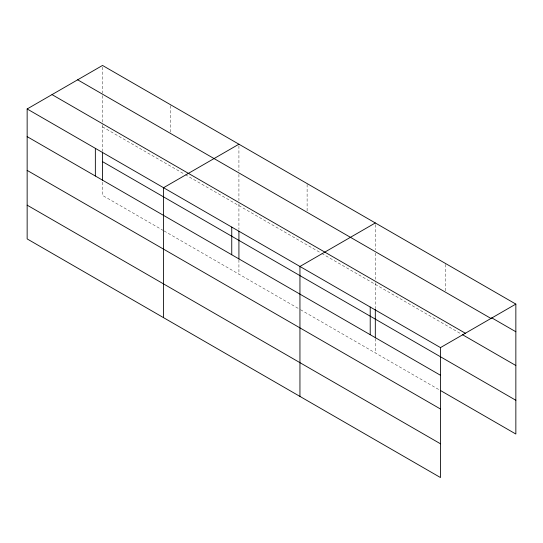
<?xml version="1.0" encoding="UTF-8"?>
<svg xmlns="http://www.w3.org/2000/svg" width="543" height="543" viewBox="0 0 543 543"><rect width="100%" height="100%" fill="white"/><g stroke="black" fill="none" stroke-linecap="round" stroke-linejoin="round"><path stroke-width="0.41" stroke-dasharray="2.71 2.04" d="M102.518 126.872L184.654 174.296M185.387 174.717L321.049 253.045M321.782 253.466L460.953 333.816M163.382 230.537L102.518 195.399L102.518 181.898M164.115 230.958L299.784 309.286M300.517 309.714L438.995 389.664M445.586 264.36L445.586 291.191M375.315 224.632L375.315 249.787M375.315 253.153L375.315 279.312M375.315 282.686L375.315 308.119M375.315 338.554L375.315 352.896M307.114 184.416L307.114 211.247M238.92 145.884L238.92 171.038M238.92 174.405L238.92 200.564M238.92 203.937L238.92 229.37M238.92 259.805L238.92 274.147M170.719 105.668L170.719 132.499M102.518 67.135L102.518 93.124M102.518 95.656L102.518 124.34M102.518 125.189L102.518 151.47"/><path stroke-width="0.81" d="M440.482 409.022L440.482 347.601L27.15 108.967L27.15 238.913L440.482 477.548L440.482 409.022L27.15 170.387M440.461 390.505L515.85 434.033L515.85 304.094L102.518 65.452L27.15 108.967M238.92 144.207L163.552 187.715L163.552 317.662M375.315 222.956L299.946 266.47L299.946 396.41M440.482 347.601L515.85 304.094M491.693 317.811L515.85 331.759M77.649 79.814L490.981 318.449M52.019 94.611L465.351 333.246M462.419 334.658L515.85 365.507M102.518 161.644L515.85 400.279M27.15 136.639L440.482 375.274M27.15 205.159L440.482 443.794M375.315 308.967L375.315 337.705M370.217 307.033L370.217 334.705M238.92 231.067L238.92 258.957M231.752 227.089L231.752 254.762M102.518 152.318L102.518 180.208M95.351 148.341L95.351 176.013"/></g></svg>
